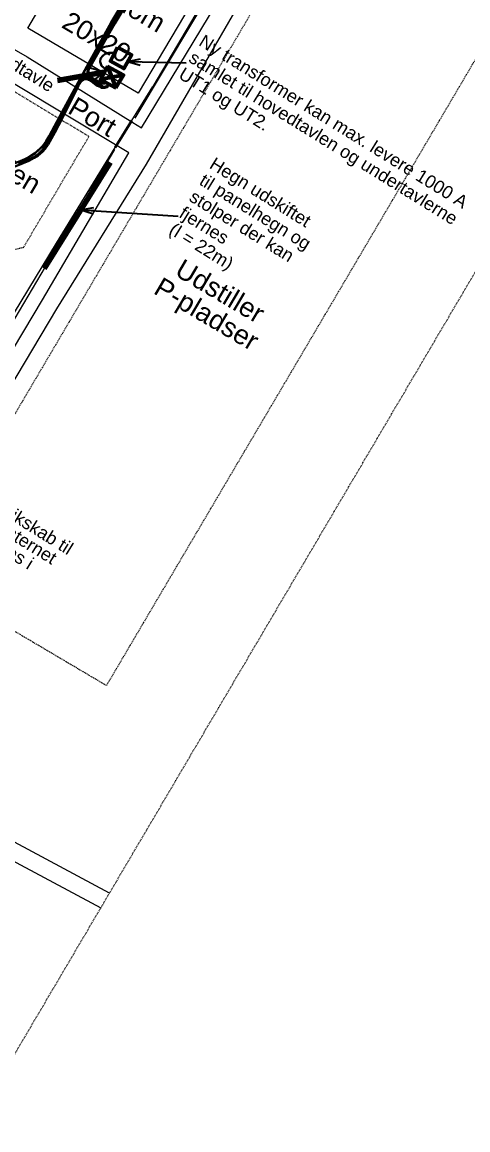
# Model space of a CAD drawing. Header units: metres. Extents: x 585637 to 586843, y 6137463 to 6138529.
# Drawn here: x 586509.8 to 586579.3, y 6137841.2 to 6138013.7 of the extents above; entities that cross this region are included whole.
import ezdxf

# ---------------------------------------------------------------- set-up
doc = ezdxf.new("R2010")
doc.units = ezdxf.units.M
doc.header["$MEASUREMENT"] = 0
for name, pattern in [('DGN Style 2', [0.115207, 0.069124, -0.046083]), ('DGN Style 3', [0.16129, 0.115207, -0.046083]), ('DGN Style 7', [43.264374, 19.468968, -8.652875, 6.489656, -8.652875]), ('DGN_STYLE_2', [0.030554, 0.018333, -0.012222])]:
    doc.linetypes.add(name, pattern=pattern)
for name, color, linetype, lineweight in [('Alle felter', 7, 'Continuous', 13), ('Grundkort', 7, 'Continuous', 13), ('hegn', 252, 'Continuous', 13), ('parkering', 252, 'Continuous', 13), ('Porte', 7, 'Continuous', 0), ('Tekster', 7, 'Continuous', 0), ('TF_E_---_Kabl-', 1, 'Continuous', 30), ('TF_T_---_LyslT', 6, 'Continuous', 30), ('TV_A_FKT_Skab', 1, 'Continuous', 53), ('TV_A_INF_Tekst', 7, 'Continuous', 0), ('TV_G_---_Hegn', 142, 'DGN Style 7', 70), ('TV_G_---_Transf', 1, 'Continuous', 53), ('vejkant', 252, 'Continuous', 13)]:
    doc.layers.add(name, color=color, linetype=linetype, lineweight=lineweight)
doc.layers.add('TC_S_VRM_20X05', color=6, linetype='DGN_STYLE_2', lineweight=0, plot=False)
doc.styles.get("Standard").update_dxf_attribs({"font": 'simplex.shx'})
doc.styles.add('Style-Arial', font='arial.ttf')
doc.styles.add('Style-Verdana', font='verdana.ttf')
doc.dimstyles.get("Standard").update_dxf_attribs({"dimtxt": 0.18, "dimasz": 0.18, "dimexe": 0.18, "dimexo": 0.0625, "dimgap": 0.09, "dimtad": 0, "dimtih": 1, "dimtoh": 1, "dimdec": 4, "dimzin": 3, "dimdsep": 46, "dimtxsty": 'Standard', "dimcen": 0.09, "dimadec": 0, "dimazin": 0, "dimtfac": 1, "dimtdec": 0, "dimtofl": 0, "dimtmove": 0, "dimatfit": 1, "dimfxl": 1, "dimtolj": 1, "dimtzin": 3, "dimarcsym": 0})
doc.dimstyles.new('Std08 - 1 100', dxfattribs={"dimtxt": 0.001949, "dimasz": 0.001949, "dimexe": 0.000974359, "dimexo": 0.0625, "dimgap": 0.000974359, "dimtad": 1, "dimzin": 0, "dimtxsty": 'Style-Verdana', "dimblk": 'TerminatorOpen', "dimcen": 0, "dimclrd": 256, "dimclre": 256, "dimadec": 0, "dimazin": 3, "dimtfac": 1, "dimtdec": 0, "dimtmove": 0, "dimatfit": 1, "dimldrblk": 'TerminatorOpen', "dimfxl": 0.000974359, "dimfxlon": 1, "dimfrac": 2, "dimtolj": 1, "dimtzin": 0, "dimlwd": -1, "dimlwe": -1, "dimarcsym": 0})

# ---------------------------------------------------------------- blocks, each defined once
blk = doc.blocks.new('TerminatorOpen_0.5')
at = {"color": 0, "linetype": 'ByBlock', "lineweight": -2}
for q in [(-1, 0.25), (-1, 0), (-1, -0.25)]:
    blk.add_line((0, 0), q, dxfattribs=at)
blk = doc.blocks.new('TerminatorOpen')
at = {"color": 0, "linetype": 'ByBlock', "lineweight": -2}
for q in [(-1, 0.5), (-1, 0), (-1, -0.5)]:
    blk.add_line((0, 0), q, dxfattribs=at)

msp = doc.modelspace()

# ---------------------------------------------------------------- linework, layer by layer
at = {"layer": 'Alle felter', "color": 7, "linetype": 'DGN Style 2', "lineweight": 0, "transparency": 33554534}
for p, q in [((586492.93, 6138012.3), (586520.26, 6137995.92)), ((586510.06, 6137978.62), (586520.26, 6137995.92)), ((586510.06, 6137978.62), (586505.22, 6137977.37))]:
    msp.add_line(p, q, dxfattribs=at)
at = {"layer": 'Alle felter', "transparency": 33554534, "flags": 128}
msp.add_lwpolyline([(586520.88, 6138030.01), (586538.1, 6138019.85), (586527.94, 6138002.63), (586510.72, 6138012.79)], close=True, dxfattribs=at)
at = {"layer": 'Grundkort', "color": 7, "transparency": 33554534}
for p in [(586570.97, 6138072.54), (586526.93, 6137998.38)]:
    msp.add_line(p, (586530.2, 6138003.7), dxfattribs=at)
at = {"layer": 'Grundkort', "color": 7, "transparency": 33554534, "flags": 128}
msp.add_lwpolyline([(586486.55, 6137932.2), (586515.2, 6137979.28), (586524.35, 6137994.18)], dxfattribs=at)
at = {"layer": 'hegn', "flags": 128}
for points in [[(586114.2, 6138273.49), (586144.24, 6138254.33), (586157.23, 6138246.42), (586193.89, 6138226.33), (586206.42, 6138220.3), (586233.73, 6138206.75), (586287.29, 6138184.17), (586296.69, 6138180.71), (586334.3, 6138167.61), (586376.95, 6138153.98), (586406.19, 6138146.36), (586435.29, 6138139.25), (586463.95, 6138133.12), (586494.7, 6138127.75), (586531.3, 6138122.27), (586534.78, 6138120.89), (586547.95, 6138119.5), (586550.09, 6138118.37), (586553.46, 6138110.25), (586561.71, 6138090.24), (586571.82, 6138073.71), (586564.77, 6138062.04), (586545.24, 6138028.56), (586527.42, 6137998.77)], [(586498.09, 6137958.14), (586502.82, 6137958.8), (586506.74, 6137964.18), (586524.31, 6137993.9)]]:
    msp.add_lwpolyline(points, dxfattribs=at)
at = {"layer": 'parkering', "color": 9, "linetype": 'DGN Style 3', "transparency": 33554534}
msp.add_lwpolyline([(586556.31, 6138033.34), (586585.39, 6138016.18), (586522.99, 6137910.42), (586493.91, 6137927.58)], close=True, dxfattribs=at)
at = {"layer": 'Porte', "color": 30, "lineweight": 40, "transparency": 33554534}
msp.add_line((586526.93, 6137998.38), (586524.35, 6137994.18), dxfattribs=at)
at = {"layer": 'TC_S_VRM_20X05'}
msp.add_lwpolyline([(585659.05, 6138016.22), (586360.88, 6137602.38), (586652.35, 6138096.67), (585950.53, 6138510.52)], close=True, dxfattribs=at)
at = {"layer": 'TF_E_---_Kabl-', "linetype": 'Continuous'}
msp.add_line((586523.99, 6138008.94), (586524.22, 6138008.81), dxfattribs=at)
at = {"layer": 'TF_E_---_Kabl-', "linetype": 'Continuous', "flags": 128}
for points in [[(586485.64, 6137985.69), (586494.61, 6137987.95), (586506.57, 6137991.09), (586507.6, 6137991.4), (586508.6, 6137991.74), (586509.49, 6137992.03), (586510.16, 6137992.33), (586510.91, 6137992.7), (586511.78, 6137993.27), (586512.25, 6137993.66), (586512.7, 6137994.07), (586513.06, 6137994.47), (586513.6, 6137995.2), (586514.06, 6137995.96), (586514.47, 6137996.76), (586516.08, 6137999.76), (586520.22, 6138007.36), (586523.73, 6138013.66), (586530.73, 6138025.38), (586539.13, 6138038.97), (586552, 6138058.41), (586564.76, 6138076.64)], [(586564.91, 6138076.33), (586552.36, 6138058.32), (586539.48, 6138038.91), (586537.02, 6138034.99), (586530.91, 6138025.03), (586524.02, 6138013.59), (586520.5, 6138007.3), (586520.2, 6138006.75), (586520.07, 6138006.35), (586520.02, 6138006.01), (586520.06, 6138005.71), (586520.22, 6138005.36), (586520.6, 6138004.98), (586521.05, 6138004.69), (586521.51, 6138004.43), (586522.16, 6138004.14)], [(586565.08, 6138076.21), (586552.55, 6138058.31), (586537.18, 6138034.9), (586531.05, 6138024.85), (586524.28, 6138013.48), (586520.72, 6138007.23), (586520.26, 6138006.46), (586520.14, 6138005.89), (586520.42, 6138005.34), (586520.81, 6138005.04), (586521.31, 6138004.73), (586521.95, 6138004.38)], [(586522.81, 6138006.45), (586522.24, 6138006.93), (586522.02, 6138007.54), (586522.08, 6138008.07), (586522.44, 6138008.45), (586522.8, 6138008.79), (586523.34, 6138008.95), (586523.99, 6138008.94)], [(586485.84, 6137985.21), (586494.71, 6137987.41), (586506.73, 6137990.58), (586507.74, 6137990.89), (586508.86, 6137991.29), (586510, 6137991.76), (586510.87, 6137992.12), (586511.7, 6137992.57), (586512.32, 6137992.97), (586513.03, 6137993.52), (586513.45, 6137993.97), (586513.88, 6137994.64), (586514.92, 6137996.54), (586516.01, 6137998.59), (586518.65, 6138003.83), (586519.03, 6138004.48), (586519.51, 6138004.8), (586519.91, 6138004.83), (586520.37, 6138004.7), (586520.89, 6138004.32), (586521.46, 6138003.87), (586522.03, 6138003.65)], [(586509.29, 6137991.64), (586510.18, 6137991.97), (586510.91, 6137992.29), (586511.65, 6137992.69), (586512.39, 6137993.23), (586512.88, 6137993.7), (586513.37, 6137994.31), (586513.65, 6137994.72), (586514.01, 6137995.26), (586514.54, 6137996.32), (586514.81, 6137996.95), (586516.28, 6137999.59), (586518.44, 6138003.77), (586518.59, 6138004.03), (586518.95, 6138004.52), (586519.28, 6138004.81), (586519.6, 6138004.94), (586519.94, 6138004.98), (586520.49, 6138004.81), (586521.01, 6138004.48), (586521.47, 6138004.19), (586521.79, 6138004), (586522.24, 6138003.79)], [(586523.05, 6138004.38), (586522.78, 6138004.3), (586522.29, 6138004.32), (586521.95, 6138004.38)], [(586522.16, 6138004.14), (586522.7, 6138004.15), (586523.15, 6138004.26)], [(586523.25, 6138003.78), (586522.82, 6138003.69), (586522.46, 6138003.64), (586522.24, 6138003.79)], [(586522.03, 6138003.65), (586522.17, 6138003.5), (586522.73, 6138003.49), (586523.1, 6138003.59), (586523.32, 6138003.72)]]:
    msp.add_lwpolyline(points, dxfattribs=at)
at = {"layer": 'TF_T_---_LyslT', "linetype": 'Continuous', "flags": 128}
for points in [[(586516.1, 6137999.77), (586520.29, 6138007.43), (586523.78, 6138013.71), (586530.6, 6138025.06)], [(586508.28, 6137991.6), (586509.54, 6137992.04), (586510.75, 6137992.61), (586511.88, 6137993.33), (586512.52, 6137993.87), (586513.16, 6137994.53), (586513.58, 6137995.11), (586513.97, 6137995.76), (586514.58, 6137996.88), (586516.1, 6137999.77)]]:
    msp.add_lwpolyline(points, dxfattribs=at)
at = {"layer": 'TV_A_FKT_Skab'}
for p, q in [((586525.63, 6138005.48), (586522.04, 6138004.8)), ((586523.15, 6138006.8), (586524.48, 6138003.47))]:
    msp.add_line(p, q, dxfattribs=at)
at = {"layer": 'TV_A_FKT_Skab', "flags": 128}
for points in [[(586523.15, 6138006.8), (586522.04, 6138004.8), (586524.48, 6138003.47)], [(586524.48, 6138003.47), (586525.63, 6138005.48), (586523.15, 6138006.8)]]:
    msp.add_lwpolyline(points, dxfattribs=at)
at = {"layer": 'TV_G_---_Hegn'}
msp.add_line((586513.32, 6137975.34), (586524.73, 6137993.66), dxfattribs=at)
at = {"layer": 'TV_G_---_Transf', "flags": 128}
msp.add_lwpolyline([(586524.74, 6138009.8), (586526.91, 6138008.6), (586525.68, 6138006.49), (586523.6, 6138007.65), (586524.74, 6138009.8)], dxfattribs=at)
at = {"layer": 'vejkant', "flags": 128}
for points in [[(586476.7, 6137902.99), (586481.9, 6137911.86), (586484.23, 6137916.03), (586486.67, 6137920.42), (586490.94, 6137928.24), (586500.22, 6137943.94), (586515.28, 6137969.09), (586529.22, 6137991.61), (586545.08, 6138018.93), (586562.04, 6138047.08), (586574.47, 6138068.67), (586575.44, 6138062.98), (586578.02, 6138052.13), (586582.9, 6138042.01), (586589.78, 6138028.26), (586600.42, 6138008.6)], [(586496.88, 6138016.19), (586510.61, 6138008.29), (586527.1, 6137998.09), (586528.47, 6137997.24), (586542.5, 6138020.45)], [(586497.94, 6137945.3), (586513, 6137970.47), (586526.5, 6137993.37), (586508.26, 6138004.31)], [(586523.46, 6137878.09), (586508.63, 6137886.05), (586503.65, 6137888.5), (586488.31, 6137896.87), (586476.7, 6137902.99)], [(586475.35, 6137900.68), (586502.36, 6137886.33), (586504.37, 6137885.26), (586522.1, 6137875.79)]]:
    msp.add_lwpolyline(points, dxfattribs=at)

# ---------------------------------------------------------------- texts
at = {"layer": 'Alle felter', "color": 7, "linetype": 'Continuous', "lineweight": 13, "transparency": 33554534, "insert": (586501.31, 6137994.14), "char_height": 2.9991, "attachment_point": 5, "rotation": 329.4588, "line_spacing_factor": 0.6, "style": 'Style-Arial'}
msp.add_mtext('Bondegården', dxfattribs=at)
at = {"layer": 'Tekster', "color": 7, "linetype": 'Continuous', "transparency": 33554534, "char_height": 2.999, "attachment_point": 5, "style": 'Style-Arial'}
for s, insert, rotation, line_spacing_factor in [('Landbo\\PUngdom', (586525.8, 6138018.66), 329.4417, 0.825005), ('20x20', (586521.48, 6138011.35), 329.4417, 0.825005), ('Port', (586520.83, 6137998.97), 329.4588, 0.900005), ('Udstiller\\PP-pladser', (586539.45, 6137969.68), 329.4417, 0.825005)]:
    msp.add_mtext(s, dxfattribs=dict(at, insert=insert, rotation=rotation, line_spacing_factor=line_spacing_factor))
at = {"layer": 'TV_A_INF_Tekst', "linetype": 'Continuous', "char_height": 1.9994, "attachment_point": 7, "rotation": 328.2116, "style": 'Style-Verdana'}
for s, insert, line_spacing_factor in [('\\fArial|b0|i0|c00|p39;Ny hovedtavle\\P1000A', (586497.66, 6138009.83), 0.776524), ('\\fArial|b0|i0|c00|p39;Ny transformer kan max. levere 1000 A\\Psamlet til hovedtavlen og undertavlerne\\PUT1 og UT2. \\P\\P', (586532.17, 6138002.03), 0.9), ('\\fArial|b0|i0|c00|p39;Hegn udskiftet\\Ptil panelhegn og\\Pstolper der kan \\Pfjernes\\P(l = 22m)', (586532.25, 6137980.38), 0.9), ('\\fArial|b0|i0|c00|p39;Teknikskab til\\Pfiber internet\\Petableres i \\Pbygning.', (586498.2, 6137932.47), 0.776524)]:
    msp.add_mtext(s, dxfattribs=dict(at, insert=insert, line_spacing_factor=line_spacing_factor))

# ---------------------------------------------------------------- leaders
at = {"layer": 'TV_A_INF_Tekst', "linetype": 'Continuous'}
for points, dimstyle, override in [([(586526.27, 6138007.56), (586535.4, 6138007.36)], 'Standard', {"dimscale": 0, "dimtxt": 1.999411, "dimasz": 1.999411, "dimgap": 0.999705, "dimtad": 1, "dimtxsty": 'Style-Arial', "dimldrblk": 'TerminatorOpen_0.5'}), ([(586522.64, 6138005.92), (586515.36, 6138004.62)], 'Std08 - 1 100', {"dimscale": 0, "dimtxt": 1.99941, "dimasz": 1.99941, "dimgap": 0.999705, "dimtxsty": 'Style-Arial', "dimclrd": 0, "dimlwd": 65534}), ([(586519.02, 6137984.5), (586534.18, 6137983.5)], 'Standard', {"dimscale": 0, "dimtxt": 1.999411, "dimasz": 1.999411, "dimgap": 0.999705, "dimtad": 1, "dimtxsty": 'Style-Arial', "dimldrblk": 'TerminatorOpen_0.5'})]:
    msp.add_leader(points, dimstyle=dimstyle, override=override, dxfattribs=at)

doc.saveas('drawing.dxf')
